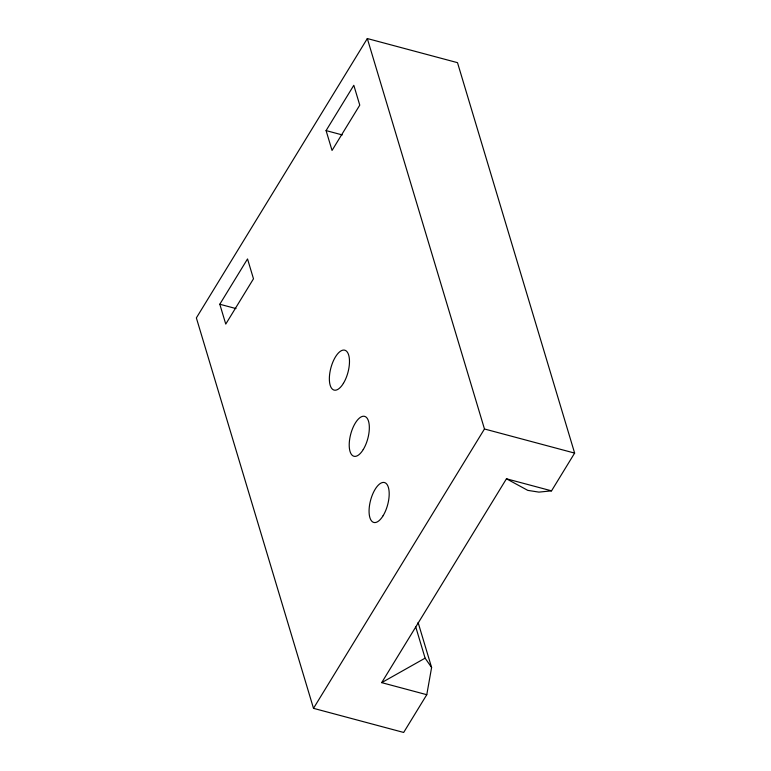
<?xml version="1.0" encoding="UTF-8"?>
<svg xmlns="http://www.w3.org/2000/svg" width="771" height="771" viewBox="0 0 771 771"><rect width="100%" height="100%" fill="white"/><g stroke="black" fill="none" stroke-linecap="round" stroke-linejoin="round"><path stroke-width="1.16" d="M426.777 694.7L381.684 682.643L506.451 478.791L527.788 490.375L538.929 492.12L551.535 490.848L574.636 453.097L457.502 62.663L367.324 38.55L196.364 317.903L313.498 708.337L403.676 732.45L426.777 694.7L431.606 667.484L418.104 622.486M219.802 304.246L247.53 258.94L253.486 278.794L225.758 324.099L219.802 304.246L235.993 308.573M326.085 130.598L353.812 85.292L359.768 105.145L332.041 150.441L326.085 130.598L342.266 134.925M313.498 708.337L484.467 428.984L367.324 38.55M381.684 682.643L425.11 658.155L415.762 627.006M484.467 428.984L574.636 453.097M506.451 478.791L551.535 490.848M425.11 658.155L431.606 667.484M343.394 383.37A20.653 8.828 -75 0 0 345.437 350.439A20.653 8.828 -75 0 0 329.429 376.595A20.653 8.828 -75 0 0 343.394 383.37M363.247 449.541A20.653 8.828 -75 0 0 365.29 416.61A20.653 8.828 -75 0 0 349.282 442.766A20.653 8.828 -75 0 0 363.247 449.541M383.1 515.722A20.653 8.828 -75 0 0 385.143 482.791A20.653 8.828 -75 0 0 369.136 508.947A20.653 8.828 -75 0 0 383.1 515.722"/></g></svg>
